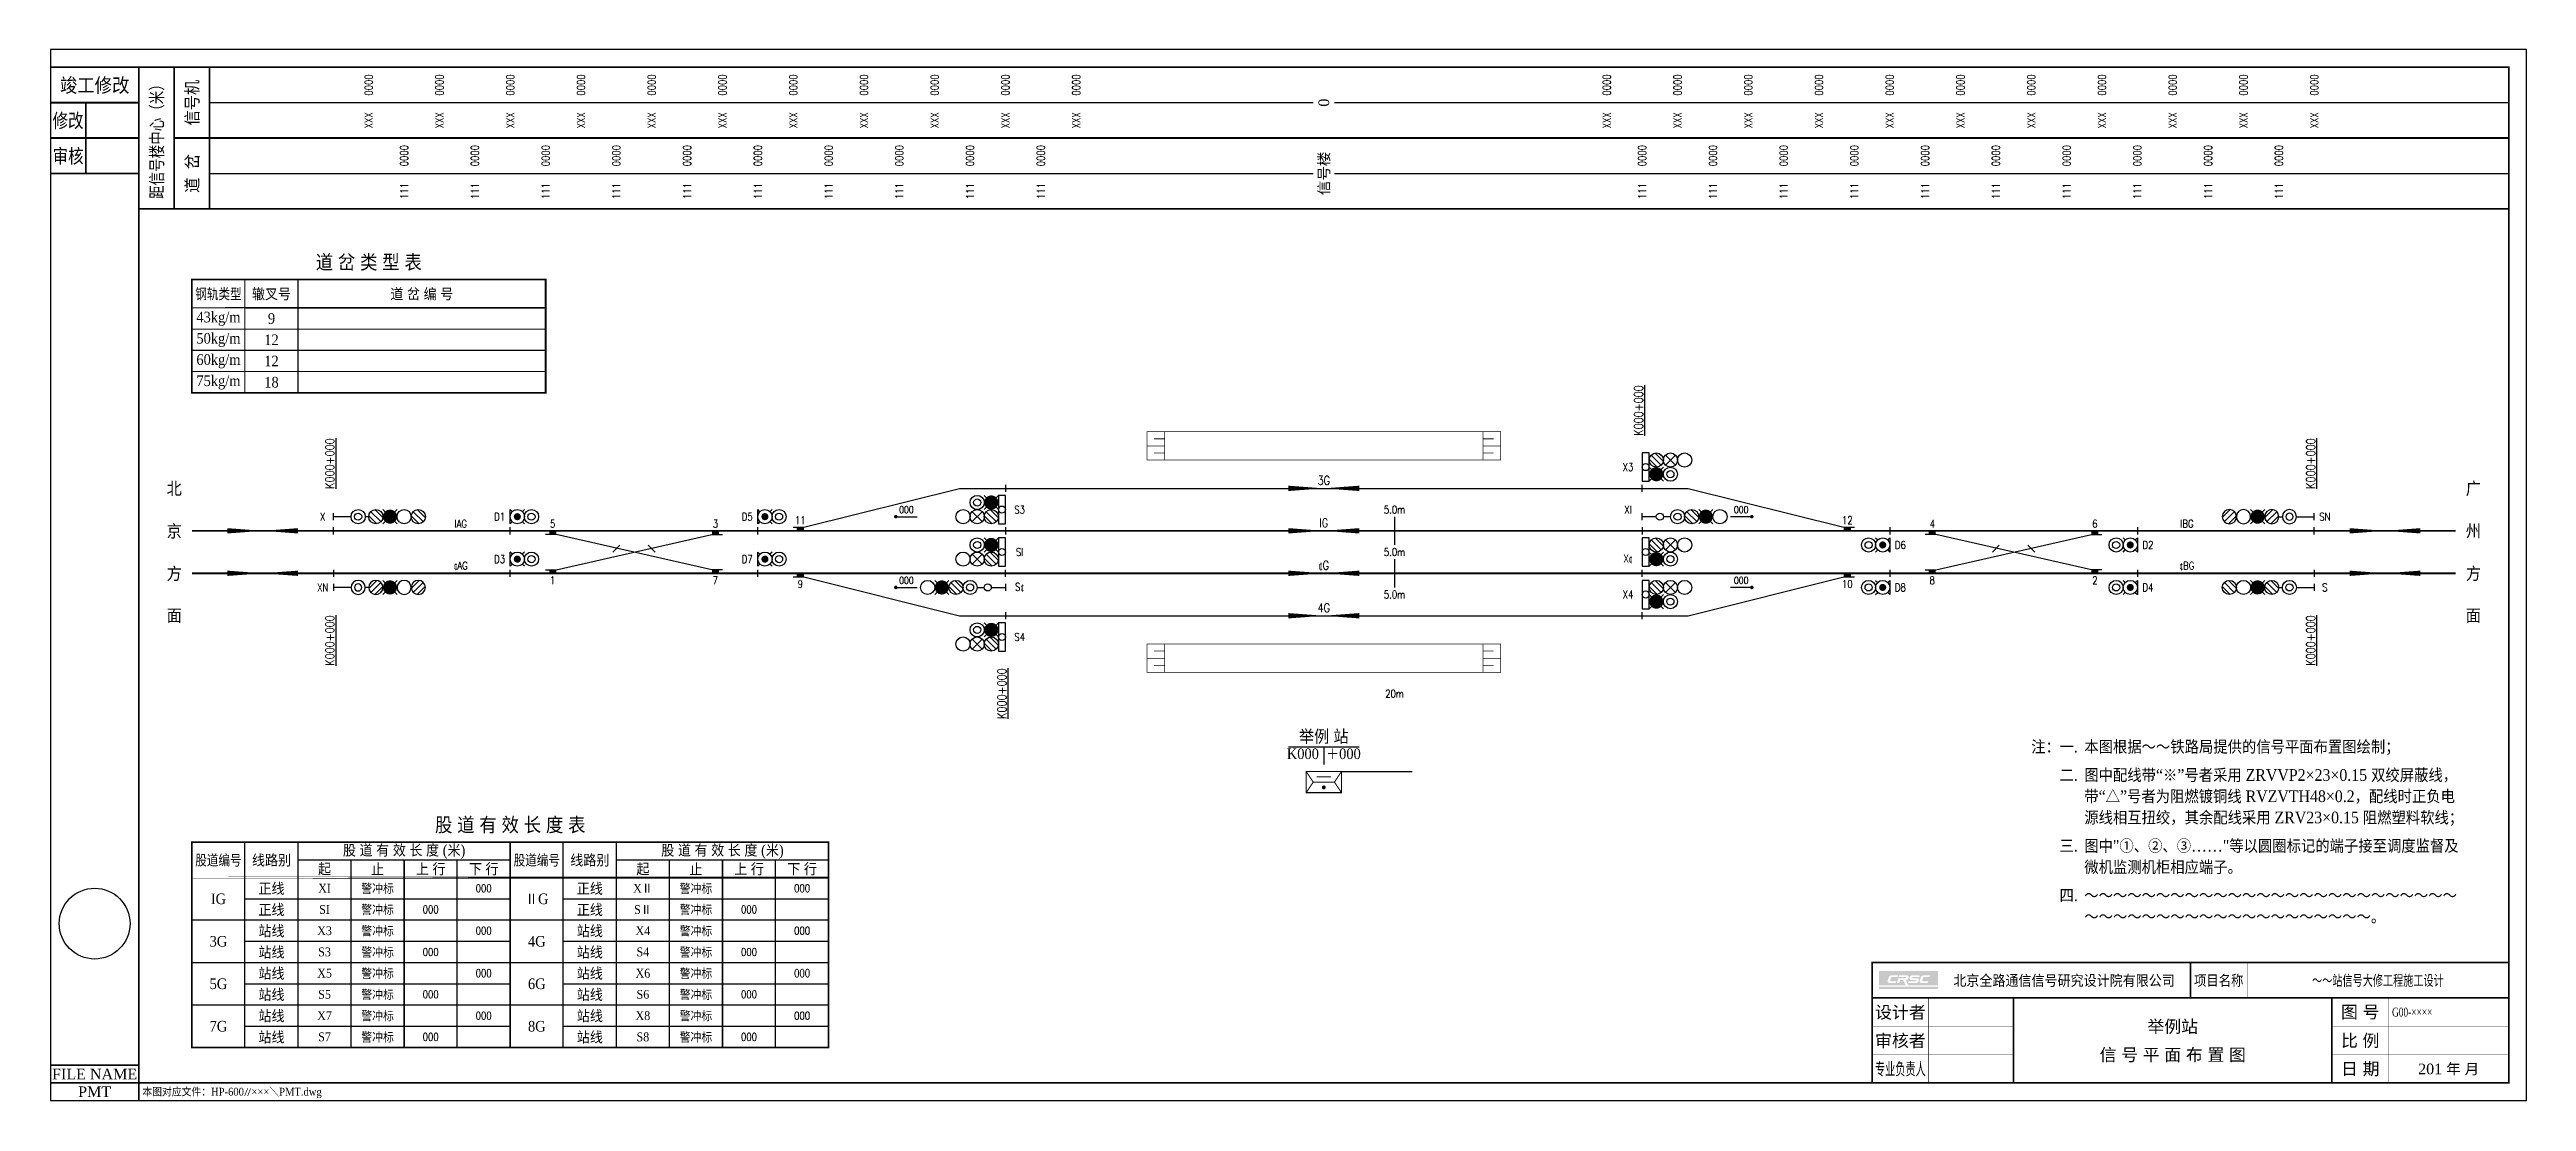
# Model space of a CAD drawing. Extents: x 0 to 700, y 0 to 297.
import ezdxf
from ezdxf.enums import TextEntityAlignment as Align

# ---------------------------------------------------------------- set-up
doc = ezdxf.new("R2010")
doc.units = 0
doc.layers.get('0').update_dxf_attribs({"linetype": 'CONTINUOUS'})
doc.styles.add('CHINESE', font='TIMES.TTF', dxfattribs={"width": 0.9})
doc.styles.get("Standard").update_dxf_attribs({"font": 'txt.shx', "width": 0.8, "bigfont": 'hztxt.shx'})

# ---------------------------------------------------------------- blocks, each defined once
blk = doc.blocks.new('NOTE')
at = {"linetype": 'Continuous', "style": 'CHINESE', "width": 0.9}
for s, p in [('注：', (0, 0)), ('一.', (8, 0)), ('本图根据～～铁路局提供的信号平面布置图绘制；', (15, 0)), ('二.', (8, -8)), ('图中配线带“※”号者采用 ZRVVP2×23×0.15 双绞屏蔽线，', (15, -8)), ('带“△”号者为阻燃镀铜线 RVZVTH48×0.2，配线时正负电', (15, -14)), ('源线相互扭绞，其余配线采用 ZRV23×0.15 阻燃塑料软线；', (15, -20)), ('三.', (8, -28)), ('图中"①、②、③……"等以圆圈标记的端子接至调度监督及', (15, -28)), ('微机监测机柜相应端子。', (15, -34)), ('四.', (8, -42)), ('～～～～～～～～～～～～～～～～～～～～～～～～～～', (15, -42)), ('～～～～～～～～～～～～～～～～～～～～。', (15, -48))]:
    blk.add_text(s, height=3.3, dxfattribs=at).set_placement(p, align=Align.MIDDLE_LEFT)
blk = doc.blocks.new('XHL')
at = {"const_width": 0.3}
blk.add_lwpolyline([(-5, -3), (5, -3), (5, 3), (-5, 3)], close=True, dxfattribs=at)
for points in [[(-5, -3), (-3, 0), (-5, 3)], [(-3, 0), (3, 0)], [(-2, 1.5), (2, 1.5)], [(5, -3), (3, 0), (5, 3)]]:
    blk.add_lwpolyline(points, dxfattribs=at)
at = {"const_width": 0.56}
blk.add_lwpolyline([(-0.28, -1.5, 1), (0.28, -1.5, 1)], format="xyb", close=True, dxfattribs=at)
blk = doc.blocks.new('JZ')
for p, q in [((0, 3), (0, 5)), ((5, 4), (0, 4)), ((0, -1), (0, 1)), ((10, 4), (9, 4))]:
    blk.add_line(p, q)
at = {"color": 2}
for p, q in [((10.02, 4.28), (12.28, 2.02)), ((10.59, 5.41), (13.41, 2.59)), ((11.72, 5.98), (13.98, 3.72)), ((22.02, 4.28), (24.28, 2.02)), ((22.59, 5.41), (25.41, 2.59)), ((23.72, 5.98), (25.98, 3.72))]:
    blk.add_line(p, q, dxfattribs=at)
at = {"color": 1}
for p, q in [((18, 2), (14, 6)), ((18, 6), (14, 2))]:
    blk.add_line(p, q, dxfattribs=at)
at = {"color": 1, "const_width": 2}
blk.add_lwpolyline([(17, 4, 1), (15, 4, 1)], format="xyb", close=True, dxfattribs=at)
for radius in [2, 1]:
    blk.add_circle((7, 4), radius)
at = {"color": 2}
for centre in [(12, 4), (24, 4)]:
    blk.add_circle(centre, 2, dxfattribs=at)
at = {"color": 3}
blk.add_circle((20, 4), 2, dxfattribs=at)
blk = doc.blocks.new('D03')
for p, q in [((-5.97, 0.01), (-4.03, 1.99)), ((5.97, 0.01), (4.03, 1.99))]:
    blk.add_line(p, q)
for points in [[(25, -5), (22, -5), (-22, 5), (-25, 5)], [(-25, -5), (-22, -5), (22, 5), (25, 5)]]:
    blk.add_lwpolyline(points)
at = {"const_width": 2}
for points in [[(-23, 6), (-23, 5)], [(23, 6), (23, 5)], [(-23, -6), (-23, -5)], [(23, -6), (23, -5)]]:
    blk.add_lwpolyline(points, dxfattribs=at)
blk = doc.blocks.new('DC')
for p, q in [((0, 2), (0, 6)), ((0, -1), (0, 1))]:
    blk.add_line(p, q)
at = {"color": 5}
for p, q in [((0.59, 5.41), (0, 6)), ((0.59, 2.59), (0, 2)), ((4, 6), (3.41, 5.41)), ((4, 2), (3.41, 2.59))]:
    blk.add_line(p, q, dxfattribs=at)
at = {"color": 5, "const_width": 1}
blk.add_lwpolyline([(1.5, 4, 1), (2.5, 4, 1)], format="xyb", close=True, dxfattribs=at)
at = {"color": 5}
blk.add_circle((2, 4), 2, dxfattribs=at)
for radius in [2, 1]:
    blk.add_circle((6, 4), radius)
blk = doc.blocks.new('CZ_A-LFUHB1')
at = {"color": 2}
for p, q in [((2.02, 8.28), (4.28, 6.02)), ((2.59, 9.41), (5.41, 6.59)), ((3.72, 9.98), (5.98, 7.72))]:
    blk.add_line(p, q, dxfattribs=at)
for p, q in [((6.59, 6.59), (9.41, 9.41)), ((6.59, 9.41), (9.41, 6.59)), ((0, -1), (0, 1))]:
    blk.add_line(p, q)
at = {"color": 1}
for p, q in [((2, 2), (6, 6)), ((2, 6), (6, 2))]:
    blk.add_line(p, q, dxfattribs=at)
blk.add_lwpolyline([(2, 10), (0, 10), (0, 2), (2, 2)], close=True)
at = {"color": 1, "const_width": 2}
blk.add_lwpolyline([(3, 4, 1), (5, 4, 1)], format="xyb", close=True, dxfattribs=at)
at = {"color": 2}
blk.add_circle((4, 8), 2, dxfattribs=at)
for centre, radius in [((8, 8), 2), ((1, 6), 1), ((8, 4), 2), ((8, 4), 1)]:
    blk.add_circle(centre, radius)
at = {"color": 3}
blk.add_circle((12, 8), 2, dxfattribs=at)
blk = doc.blocks.new('CZ_G-LHUB1')
for p, q in [((0, 3), (0, 5)), ((4, 4), (0, 4)), ((0, 1), (0, -1)), ((8, 4), (6, 4))]:
    blk.add_line(p, q)
at = {"color": 2}
for p, q in [((12.02, 4.28), (14.28, 2.02)), ((12.59, 5.41), (15.41, 2.59)), ((13.72, 5.98), (15.98, 3.72))]:
    blk.add_line(p, q, dxfattribs=at)
at = {"color": 1}
for p, q in [((20, 2), (16, 6)), ((20, 6), (16, 2))]:
    blk.add_line(p, q, dxfattribs=at)
at = {"color": 1, "const_width": 2}
blk.add_lwpolyline([(19, 4, 1), (17, 4, 1)], format="xyb", close=True, dxfattribs=at)
for centre, radius in [((5, 4), 1), ((10, 4), 2), ((10, 4), 1)]:
    blk.add_circle(centre, radius)
at = {"color": 2}
blk.add_circle((14, 4), 2, dxfattribs=at)
at = {"color": 3}
blk.add_circle((22, 4), 2, dxfattribs=at)
blk = doc.blocks.new('BG_DCLX')
at = {"const_width": 0.5}
for points in [[(0, 0), (0, 32), (100, 32), (100, 0)], [(0, 24), (100, 24)]]:
    blk.add_lwpolyline(points, close=True, dxfattribs=at)
at = {"const_width": 0.3}
for points in [[(15, 32), (15, 0)], [(30, 32), (30, 0)], [(0, 24), (100, 24)], [(0, 18), (100, 18)], [(0, 12), (100, 12)], [(0, 6), (100, 6)]]:
    blk.add_lwpolyline(points, dxfattribs=at)
at = {"style": 'CHINESE'}
for s, height, width, p in [('道 岔 类 型 表', 4, 0.9, (50, 37)), ('钢轨类型', 3, 0.8, (7.5, 28)), ('辙叉号', 3, 0.9, (22.5, 28)), ('道 岔 编 号', 3, 0.9, (65, 28)), ('43kg/m', 3, 0.9, (7.5, 21)), ('9', 3, 0.9, (22.5, 21)), ('50kg/m', 3, 0.9, (7.5, 15)), ('12', 3, 0.9, (22.5, 15)), ('60kg/m', 3, 0.9, (7.5, 9)), ('12', 3, 0.9, (22.5, 9)), ('75kg/m', 3, 0.9, (7.5, 3)), ('18', 3, 0.9, (22.5, 3))]:
    blk.add_text(s, height=height, dxfattribs=dict(at, width=width)).set_placement(p, align=Align.MIDDLE)
blk = doc.blocks.new('BG_GUDAO')
for p, q in [((15, 0), (15, 58)), ((105, 0), (105, 58)), ((30, 53), (90, 53)), ((45, 0), (45, 53)), ((75, 0), (75, 53)), ((120, 53), (180, 53)), ((135, 0), (135, 53)), ((165, 0), (165, 53)), ((15, 42), (90, 42)), ((105, 42), (180, 42)), ((15, 30), (90, 30)), ((105, 30), (180, 30)), ((15, 18), (90, 18)), ((105, 18), (180, 18)), ((15, 6), (90, 6)), ((105, 6), (180, 6))]:
    blk.add_line(p, q)
at = {"const_width": 0.5}
for points in [[(0, 0), (0, 58), (180, 58), (180, 0)], [(0, 48), (180, 48)]]:
    blk.add_lwpolyline(points, close=True, dxfattribs=at)
for points, const_width in [([(30, 0), (30, 58)], 0.4), ([(90, 58), (90, 0)], 0.5), ([(120, 0), (120, 58)], 0.4), ([(60, 0), (60, 53)], 0.4), ([(150, 0), (150, 53)], 0.4), ([(0, 36), (180, 36)], 0.4), ([(0, 24), (180, 24)], 0.4), ([(0, 12), (180, 12)], 0.4)]:
    blk.add_lwpolyline(points, dxfattribs=dict(const_width=const_width))
at = {"style": 'CHINESE'}
for s, height, width, p in [('股 道 有 效 长 度 表', 4, 0.9, (90, 63)), ('股 道 有 效 长 度 (米)', 3, 0.9, (60, 55.5)), ('股 道 有 效 长 度 (米)', 3, 0.9, (150, 55.5)), ('股道编号', 3, 0.8, (7.5, 53)), ('线路别', 3, 0.9, (22.5, 53)), ('起', 3, 0.9, (37.5, 50.5)), ('止', 3, 0.9, (52.5, 50.5)), ('上 行', 3, 0.9, (67.5, 50.5)), ('下 行', 3, 0.9, (82.5, 50.5)), ('股道编号', 3, 0.8, (97.5, 53)), ('线路别', 3, 0.9, (112.5, 53)), ('起', 3, 0.9, (127.5, 50.5)), ('止', 3, 0.9, (142.5, 50.5)), ('上 行', 3, 0.9, (157.5, 50.5)), ('下 行', 3, 0.9, (172.5, 50.5)), ('IG', 3, 0.9, (7.5, 42)), ('正线', 3, 0.9, (22.5, 45)), ('XI', 2.5, 0.9, (37.5, 45)), ('警冲标', 2.5, 0.9, (52.5, 45)), ('ⅡG', 3, 0.9, (97.5, 42)), ('正线', 3, 0.9, (112.5, 45)), ('XⅡ', 2.5, 0.9, (127.5, 45)), ('警冲标', 2.5, 0.9, (142.5, 45)), ('正线', 3, 0.9, (22.5, 39)), ('SI', 2.5, 0.9, (37.5, 39)), ('警冲标', 2.5, 0.9, (52.5, 39)), ('正线', 3, 0.9, (112.5, 39)), ('SⅡ', 2.5, 0.9, (127.5, 39)), ('警冲标', 2.5, 0.9, (142.5, 39)), ('3G', 3, 0.9, (7.5, 30)), ('站线', 3, 0.9, (22.5, 33)), ('站线', 3, 0.9, (22.5, 27)), ('X3', 2.5, 0.9, (37.5, 33)), ('S3', 2.5, 0.9, (37.5, 27)), ('警冲标', 2.5, 0.9, (52.5, 33)), ('警冲标', 2.5, 0.9, (52.5, 27)), ('4G', 3, 0.9, (97.5, 30)), ('站线', 3, 0.9, (112.5, 33)), ('站线', 3, 0.9, (112.5, 27)), ('X4', 2.5, 0.9, (127.5, 33)), ('S4', 2.5, 0.9, (127.5, 27)), ('警冲标', 2.5, 0.9, (142.5, 33)), ('警冲标', 2.5, 0.9, (142.5, 27)), ('站线', 3, 0.9, (22.5, 21)), ('X5', 2.5, 0.9, (37.5, 21)), ('警冲标', 2.5, 0.9, (52.5, 21)), ('站线', 3, 0.9, (112.5, 21)), ('X6', 2.5, 0.9, (127.5, 21)), ('警冲标', 2.5, 0.9, (142.5, 21)), ('5G', 3, 0.9, (7.5, 18)), ('站线', 3, 0.9, (22.5, 15)), ('S5', 2.5, 0.9, (37.5, 15)), ('警冲标', 2.5, 0.9, (52.5, 15)), ('6G', 3, 0.9, (97.5, 18)), ('站线', 3, 0.9, (112.5, 15)), ('S6', 2.5, 0.9, (127.5, 15)), ('警冲标', 2.5, 0.9, (142.5, 15)), ('7G', 3, 0.9, (7.5, 6)), ('站线', 3, 0.9, (22.5, 9)), ('X7', 2.5, 0.9, (37.5, 9)), ('警冲标', 2.5, 0.9, (52.5, 9)), ('8G', 3, 0.9, (97.5, 6)), ('站线', 3, 0.9, (112.5, 9)), ('X8', 2.5, 0.9, (127.5, 9)), ('警冲标', 2.5, 0.9, (142.5, 9)), ('站线', 3, 0.9, (22.5, 3)), ('S7', 2.5, 0.9, (37.5, 3)), ('警冲标', 2.5, 0.9, (52.5, 3)), ('站线', 3, 0.9, (112.5, 3)), ('S8', 2.5, 0.9, (127.5, 3)), ('警冲标', 2.5, 0.9, (142.5, 3))]:
    blk.add_text(s, height=height, dxfattribs=dict(at, width=width)).set_placement(p, align=Align.MIDDLE)
at = {"color": 4, "width": 0.8}
for p in [(82.5, 45), (172.5, 45), (67.5, 39), (157.5, 39), (67.5, 27), (82.5, 33), (157.5, 27), (172.5, 33), (82.5, 21), (172.5, 21), (67.5, 15), (157.5, 15), (82.5, 9), (172.5, 9), (67.5, 3), (157.5, 3)]:
    blk.add_text('000', height=2.2, dxfattribs=at).set_placement(p, align=Align.MIDDLE)
blk = doc.blocks.new('ZT')
at = {"const_width": 0.2}
blk.add_lwpolyline([(-50, -4), (50, -4), (50, 4), (-50, 4)], close=True, dxfattribs=at)
for points in [[(-50, 0), (-45, 0)], [(-48, 2), (-45, 2)], [(-45, -4), (-45, 4)], [(45, 4), (45, -4)], [(45, 2), (48, 2)], [(45, 0), (50, 0)], [(-48, -2), (-45, -2)], [(45, -2), (48, -2)]]:
    blk.add_lwpolyline(points, dxfattribs=at)
blk = doc.blocks.new('ARROW2')
blk.add_lwpolyline([(0, 0, 1.5, 0, 0), (10, 0, 0, 0, 0)], format="xyseb")
blk = doc.blocks.new('JCB')
blk.add_line((0, 0), (6, 0))
at = {"const_width": 0.5}
blk.add_lwpolyline([(-0.25, 0, 1), (0.25, 0, 1)], format="xyb", close=True, dxfattribs=at)
blk = doc.blocks.new('frame_sign_3_hor_new')
h = blk.add_hatch(color=154)
h.paths.add_polyline_path([(-161.39, 31.59), (-178, 31.59), (-178, 27.53), (-170.47, 27.53), (-171.23, 29.1), (-172.04, 29.1), (-172.3, 28.25), (-173, 28.25), (-172.6, 29.53), (-170.56, 29.53, 0.904289), (-170.6, 29.95), (-172.48, 29.95), (-172.34, 30.41), (-170.18, 30.41, -0.414506), (-169.68, 29.76), (-169.76, 29.5, -0.299631), (-170.49, 29.1), (-169.73, 27.53), (-161.39, 27.53)])
h.paths.add_polyline_path([(-166.49, 30.41), (-166.63, 29.95), (-168.53, 29.95, 0.904289), (-168.56, 29.53), (-167.2, 29.53, -0.417043), (-166.76, 29.1), (-166.89, 28.68, -0.295181), (-167.52, 28.25), (-169.8, 28.25), (-169.66, 28.69), (-167.7, 28.69, 0.904289), (-167.74, 29.1), (-168.89, 29.1, -0.417755), (-169.41, 29.61), (-169.3, 29.99, -0.249354), (-168.53, 30.41)], flags=16)
h.paths.add_polyline_path([(-165.29, 30.41), (-163.6, 30.41), (-163.75, 29.95), (-165.22, 29.95, 0.296874), (-165.59, 29.7), (-165.82, 28.97, 0.496), (-165.61, 28.69), (-164.12, 28.69), (-164.25, 28.25), (-166.06, 28.25, -0.518187), (-166.53, 28.92), (-166.3, 29.65, -0.332708)], flags=16)
h.paths.add_polyline_path([(-172.66, 30.41), (-172.81, 29.95), (-174.27, 29.95, 0.296874), (-174.65, 29.7), (-174.87, 28.97, 0.496), (-174.67, 28.69), (-173.18, 28.69), (-173.31, 28.25), (-175.12, 28.25, -0.518187), (-175.59, 28.92), (-175.36, 29.65, -0.332708), (-174.35, 30.41)], flags=16)
blk.add_hatch(color=133).paths.add_polyline_path([(-161.39, 27.22), (-178, 27.22), (-178, 26.5), (-161.39, 26.5)])
at = {"const_width": 0.5}
blk.add_lwpolyline([(-180, 0), (0, 0), (0, 34), (-180, 34)], close=True, dxfattribs=at)
for points, const_width in [([(-90, 34), (-90, 24)], 0.5), ([(-74, 34), (-74, 24)], 0.1), ([(-180, 24), (0, 24)], 0.5), ([(-164, 24), (-164, 0)], 0.1), ([(-140, 24), (-140, 0)], 0.5), ([(-50, 24), (-50, 0)], 0.5), ([(-34, 24), (-34, 0)], 0.1), ([(-180, 16), (-140, 16)], 0.1), ([(-50, 16), (0, 16)], 0.1), ([(-180, 8), (-140, 8)], 0.1), ([(-50, 8), (0, 8)], 0.1)]:
    blk.add_lwpolyline(points, dxfattribs=dict(const_width=const_width))
at = {"style": 'CHINESE'}
for s, height, width, p in [('北京全路通信信号研究设计院有限公司', 3, 0.9, (-125.72, 29)), ('项目名称', 3, 0.85, (-82, 29)), ('专业负责人', 3.5, 0.6, (-172, 4))]:
    blk.add_text(s, height=height, dxfattribs=dict(at, width=width)).set_placement(p, align=Align.MIDDLE)
for s, p in [('设计者', (-172, 20)), ('图 号', (-42, 20)), ('审核者', (-172, 12)), ('比 例', (-42, 12)), ('日 期', (-42, 4))]:
    blk.add_text(s, height=3.5, dxfattribs=at).set_placement(p, align=Align.MIDDLE)
at = {"style": 'CHINESE', "width": 0.7}
blk.add_attdef('PROJECTNAME', text='', height=3, dxfattribs=at).set_placement((-37, 29), align=Align.MIDDLE)
blk.add_attdef('DWGNUM', text='', height=2.5, dxfattribs=at).set_placement((-33, 20), align=Align.MIDDLE_LEFT)
at = {"style": 'CHINESE'}
for tag, height, p in [('STATION', 3.5, (-95, 16)), ('DWGNAME', 3.5, (-95, 8)), ('DATE', 3, (-17, 4))]:
    blk.add_attdef(tag, text='', height=height, dxfattribs=at).set_placement(p, align=Align.MIDDLE)

msp = doc.modelspace()

# ---------------------------------------------------------------- linework, layer by layer
at = {"linetype": 'Continuous'}
for p, q in [((45, 282), (357, 282)), ((363, 282), (695, 282)), ((45, 262), (357, 262)), ((363, 262), (695, 262)), ((350, 100), (370, 100)), ((360, 100), (360, 95)), ((365, 93), (385, 93))]:
    msp.add_line(p, q, dxfattribs=at)
at = {"color": 7}
msp.add_lwpolyline([(0, 0), (700, 0), (700, 297), (0, 297)], close=True, dxfattribs=at)
for points in [[(0, 292, 0.5, 0.5, 0), (25, 292, 0.5, 0.5, 0)], [(0, 282, 0.5, 0.5, 0), (25, 282, 0.5, 0.5, 0)], [(10, 262, 0.5, 0.5, 0), (10, 282, 0.5, 0.5, 0)], [(0, 272, 0.5, 0.5, 0), (25, 272, 0.5, 0.5, 0)], [(0, 262, 0.5, 0.5, 0), (25, 262, 0.5, 0.5, 0)], [(0, 5, 0.5, 0.5, 0), (25, 5, 0.5, 0.5, 0), (25, 0, 0, 0, 0)]]:
    msp.add_lwpolyline(points, format="xyseb", dxfattribs=at)
at = {"color": 7, "const_width": 0.5}
msp.add_lwpolyline([(25, 5), (695, 5), (695, 292), (25, 292)], close=True, dxfattribs=at)
at = {"linetype": 'Continuous', "const_width": 0.5}
for points in [[(35, 252), (35, 292)], [(45, 252), (45, 292)], [(35, 272), (695, 272)], [(25, 252), (695, 252)], [(40, 161), (680, 161)], [(40, 149), (680, 149)]]:
    msp.add_lwpolyline(points, dxfattribs=at)
at = {"linetype": 'Continuous'}
for points in [[(380, 185, 0, 0, 0), (380, 178, 1.4, 0, 0), (380, 173, 0, 0, 0), (380, 169, 0, 0, 0)], [(380, 141, 0, 0, 0), (380, 137, 0, 1.4, 0), (380, 132, 0, 0, 0), (380, 117, 0, 0, 0)], [(380, 113, 0, 0, 0), (380, 98, 1.4, 0, 0), (380, 93, 0, 0, 0)]]:
    msp.add_lwpolyline(points, format="xyseb", dxfattribs=at)
for points in [[(210, 162), (213, 162), (257, 173), (463, 173), (507, 162), (510, 162)], [(210, 148), (213, 148), (257, 137), (463, 137), (507, 148), (510, 148)]]:
    msp.add_lwpolyline(points)
at = {"const_width": 2}
for points in [[(212, 161), (212, 162)], [(508, 161), (508, 162)], [(508, 161), (508, 162)], [(212, 149), (212, 148)], [(508, 149), (508, 148)], [(508, 149), (508, 148)]]:
    msp.add_lwpolyline(points, dxfattribs=at)
at = {"linetype": 'Continuous'}
for points in [[(380, 165), (380, 157)], [(380, 153), (380, 145)]]:
    msp.add_lwpolyline(points, dxfattribs=at)
at = {"color": 7, "const_width": 0.5}
msp.add_lwpolyline([(0, 10), (25, 10)], dxfattribs=at)
at = {"color": 7}
msp.add_circle((12.5, 50), 10, dxfattribs=at)

# ---------------------------------------------------------------- block references
at = {"linetype": 'Continuous'}
for name, p in [('BG_DCLX', (40, 200)), ('ZT', (360, 185)), ('CZ_A-LFUHB1', (450, 173)), ('ARROW2', (350, 173)), ('ARROW2', (50, 161)), ('JZ', (80, 161)), ('DC', (130, 161)), ('D03', (165, 155)), ('DC', (200, 161)), ('JCB', (239, 165)), ('ARROW2', (350, 161)), ('CZ_G-LHUB1', (450, 161)), ('ARROW2', (650, 161)), ('DC', (130, 149)), ('DC', (200, 149)), ('CZ_A-LFUHB1', (450, 149)), ('ARROW2', (50, 149)), ('ARROW2', (350, 149)), ('ARROW2', (650, 149)), ('JCB', (239, 145)), ('CZ_A-LFUHB1', (450, 137)), ('ARROW2', (350, 137)), ('ZT', (360, 125)), ('NOTE', (560, 100)), ('XHL', (360, 90)), ('BG_GUDAO', (40, 15))]:
    msp.add_blockref(name, p, dxfattribs=at)
at = {"linetype": 'Continuous', "rotation": 180}
for name, p in [('CZ_A-LFUHB1', (270, 173)), ('ARROW2', (370, 173)), ('ARROW2', (70, 161)), ('CZ_A-LFUHB1', (270, 161)), ('ARROW2', (370, 161)), ('JCB', (481, 165)), ('DC', (520, 161)), ('DC', (590, 161)), ('ARROW2', (670, 161)), ('ARROW2', (70, 149)), ('CZ_G-LHUB1', (270, 149)), ('ARROW2', (370, 149)), ('DC', (520, 149)), ('DC', (590, 149)), ('JZ', (640, 149)), ('ARROW2', (670, 149)), ('JCB', (481, 145)), ('CZ_A-LFUHB1', (270, 137)), ('ARROW2', (370, 137))]:
    msp.add_blockref(name, p, dxfattribs=at)
at = {"linetype": 'Continuous', "xscale": -1}
for name, p in [('D03', (555, 155)), ('JZ', (640, 161))]:
    msp.add_blockref(name, p, dxfattribs=at)
at = {"linetype": 'Continuous', "xscale": -1, "rotation": 180}
msp.add_blockref('JZ', (80, 149), dxfattribs=at)
at = {"linetype": 'Continuous'}
msp.add_blockref('frame_sign_3_hor_new', (695, 5), dxfattribs=at).add_auto_attribs({'STATION': '举例站', 'DWGNUM': 'G00-××××', 'DATE': '201 年 月', 'DWGNAME': '信 号 平 面 布 置 图', 'PROJECTNAME': '～～站信号大修工程施工设计'})

# ---------------------------------------------------------------- texts
at = {"color": 7, "style": 'CHINESE'}
for s, width, p in [('竣工修改', 0.9, (12.5, 287)), ('修改', 0.8, (5, 277)), ('审核', 0.8, (5, 267))]:
    msp.add_text(s, height=4, dxfattribs=dict(at, width=width)).set_placement(p, align=Align.MIDDLE)
at = {"linetype": 'Continuous', "style": 'CHINESE'}
for s, width, p in [('信号机', 0.9, (40, 282)), ('距信号楼中心（米）', 0.8, (30, 272)), ('道  岔', 0.9, (40, 262))]:
    msp.add_text(s, height=3.5, rotation=90, dxfattribs=dict(at, width=width)).set_placement(p, align=Align.MIDDLE)
at = {"linetype": 'Continuous', "width": 0.8}
for s, height, p in [('0000', 2.2, (90, 287)), ('0000', 2.2, (110, 287)), ('0000', 2.2, (130, 287)), ('0000', 2.2, (150, 287)), ('0000', 2.2, (170, 287)), ('0000', 2.2, (190, 287)), ('0000', 2.2, (210, 287)), ('0000', 2.2, (230, 287)), ('0000', 2.2, (250, 287)), ('0000', 2.2, (270, 287)), ('0000', 2.2, (290, 287)), ('0000', 2.2, (440, 287)), ('0000', 2.2, (460, 287)), ('0000', 2.2, (480, 287)), ('0000', 2.2, (500, 287)), ('0000', 2.2, (520, 287)), ('0000', 2.2, (540, 287)), ('0000', 2.2, (560, 287)), ('0000', 2.2, (580, 287)), ('0000', 2.2, (600, 287)), ('0000', 2.2, (620, 287)), ('0000', 2.2, (640, 287)), ('XXX', 2.2, (90, 277)), ('XXX', 2.2, (110, 277)), ('XXX', 2.2, (130, 277)), ('XXX', 2.2, (150, 277)), ('XXX', 2.2, (170, 277)), ('XXX', 2.2, (190, 277)), ('XXX', 2.2, (210, 277)), ('XXX', 2.2, (230, 277)), ('XXX', 2.2, (250, 277)), ('XXX', 2.2, (270, 277)), ('XXX', 2.2, (290, 277)), ('XXX', 2.2, (440, 277)), ('XXX', 2.2, (460, 277)), ('XXX', 2.2, (480, 277)), ('XXX', 2.2, (500, 277)), ('XXX', 2.2, (520, 277)), ('XXX', 2.2, (540, 277)), ('XXX', 2.2, (560, 277)), ('XXX', 2.2, (580, 277)), ('XXX', 2.2, (600, 277)), ('XXX', 2.2, (620, 277)), ('XXX', 2.2, (640, 277)), ('0000', 2.2, (100, 267)), ('0000', 2.2, (120, 267)), ('0000', 2.2, (140, 267)), ('0000', 2.2, (160, 267)), ('0000', 2.2, (180, 267)), ('0000', 2.2, (200, 267)), ('0000', 2.2, (220, 267)), ('0000', 2.2, (240, 267)), ('0000', 2.2, (260, 267)), ('0000', 2.2, (280, 267)), ('0000', 2.2, (450, 267)), ('0000', 2.2, (470, 267)), ('0000', 2.2, (490, 267)), ('0000', 2.2, (510, 267)), ('0000', 2.2, (530, 267)), ('0000', 2.2, (550, 267)), ('0000', 2.2, (570, 267)), ('0000', 2.2, (590, 267)), ('0000', 2.2, (610, 267)), ('0000', 2.2, (630, 267)), ('111', 2.2, (100, 257)), ('111', 2.2, (120, 257)), ('111', 2.2, (140, 257)), ('111', 2.2, (160, 257)), ('111', 2.2, (180, 257)), ('111', 2.2, (200, 257)), ('111', 2.2, (220, 257)), ('111', 2.2, (240, 257)), ('111', 2.2, (260, 257)), ('111', 2.2, (280, 257)), ('111', 2.2, (450, 257)), ('111', 2.2, (470, 257)), ('111', 2.2, (490, 257)), ('111', 2.2, (510, 257)), ('111', 2.2, (530, 257)), ('111', 2.2, (550, 257)), ('111', 2.2, (570, 257)), ('111', 2.2, (590, 257)), ('111', 2.2, (610, 257)), ('111', 2.2, (630, 257)), ('%%UK000+000', 2.5, (449, 195)), ('%%UK000+000', 2.5, (79, 180)), ('%%UK000+000', 2.5, (639, 180)), ('%%UK000+000', 2.5, (79, 130)), ('%%UK000+000', 2.5, (639, 130)), ('%%UK000+000', 2.5, (269, 115))]:
    msp.add_text(s, height=height, rotation=90, dxfattribs=at).set_placement(p, align=Align.MIDDLE)
at = {"linetype": 'Continuous', "style": 'CHINESE'}
for s, p in [('0', (360, 282)), ('信号楼', (360, 262))]:
    msp.add_text(s, height=3, rotation=90, dxfattribs=at).set_placement(p, align=Align.MIDDLE)
at = {"linetype": 'Continuous', "style": 'CHINESE', "width": 0.9}
for s, height, p in [('北', 3.5, (35, 173)), ('广', 3.5, (685, 173)), ('京', 3.5, (35, 161)), ('州', 3.5, (685, 161)), ('方', 3.5, (35, 149)), ('方', 3.5, (685, 149)), ('面', 3.5, (35, 137)), ('面', 3.5, (685, 137)), ('举例 站', 3.5, (360, 103)), ('K000  ＋000', 3, (360, 98))]:
    msp.add_text(s, height=height, dxfattribs=at).set_placement(p, align=Align.MIDDLE)
at = {"linetype": 'Continuous', "width": 0.8}
for s, height, p in [('3G', 2.5, (360, 174)), ('000', 2, (242, 166)), ('IG', 2.5, (360, 162)), ('000', 2, (478, 166)), ('000', 2, (242, 146)), ('%%162G', 2.5, (360, 150)), ('000', 2, (478, 146)), ('4G', 2.5, (360, 138))]:
    msp.add_text(s, height=height, dxfattribs=at).set_placement(p, align=Align.CENTER)
for s, p in [('X3', (446, 179)), ('S3', (274, 167)), ('5.0m', (380, 167)), ('XI', (446, 167)), ('X', (77, 165)), ('IAG', (116, 163)), ('D1', (127, 165)), ('5', (142, 163)), ('3', (188, 163)), ('D5', (197, 165)), ('11', (212, 164)), ('12', (508, 164)), ('4', (532, 163)), ('6', (578, 163)), ('IBG', (604, 163)), ('SN', (643, 165)), ('D3', (127, 153)), ('D7', (197, 153)), ('SI', (274, 155)), ('5.0m', (380, 155)), ('X%%162', (446, 153)), ('D6', (523, 157)), ('D2', (593, 157)), ('%%162AG', (116, 151)), ('1', (142, 147)), ('7', (188, 147)), ('9', (212, 146)), ('10', (508, 146)), ('8', (532, 147)), ('2', (578, 147)), ('%%162BG', (604, 151)), ('XN', (77, 145)), ('S%%162', (274, 145)), ('5.0m', (380, 143)), ('X4', (446, 143)), ('D8', (523, 145)), ('D4', (593, 145)), ('S', (643, 145)), ('S4', (274, 131)), ('20m', (380, 115))]:
    msp.add_text(s, height=2.2, dxfattribs=at).set_placement(p, align=Align.MIDDLE)
at = {"color": 7, "style": 'CHINESE'}
for s, p in [('FILE NAME', (12.5, 7.5)), ('PMT', (12.5, 2.5))]:
    msp.add_text(s, height=3, dxfattribs=at).set_placement(p, align=Align.MIDDLE)
at = {"color": 8, "style": 'CHINESE', "width": 0.9}
msp.add_text('本图对应文件：HP-600∥×××＼PMT.dwg', height=2.2, dxfattribs=at).set_placement((26, 2.5), align=Align.MIDDLE_LEFT)

doc.saveas('drawing.dxf')
